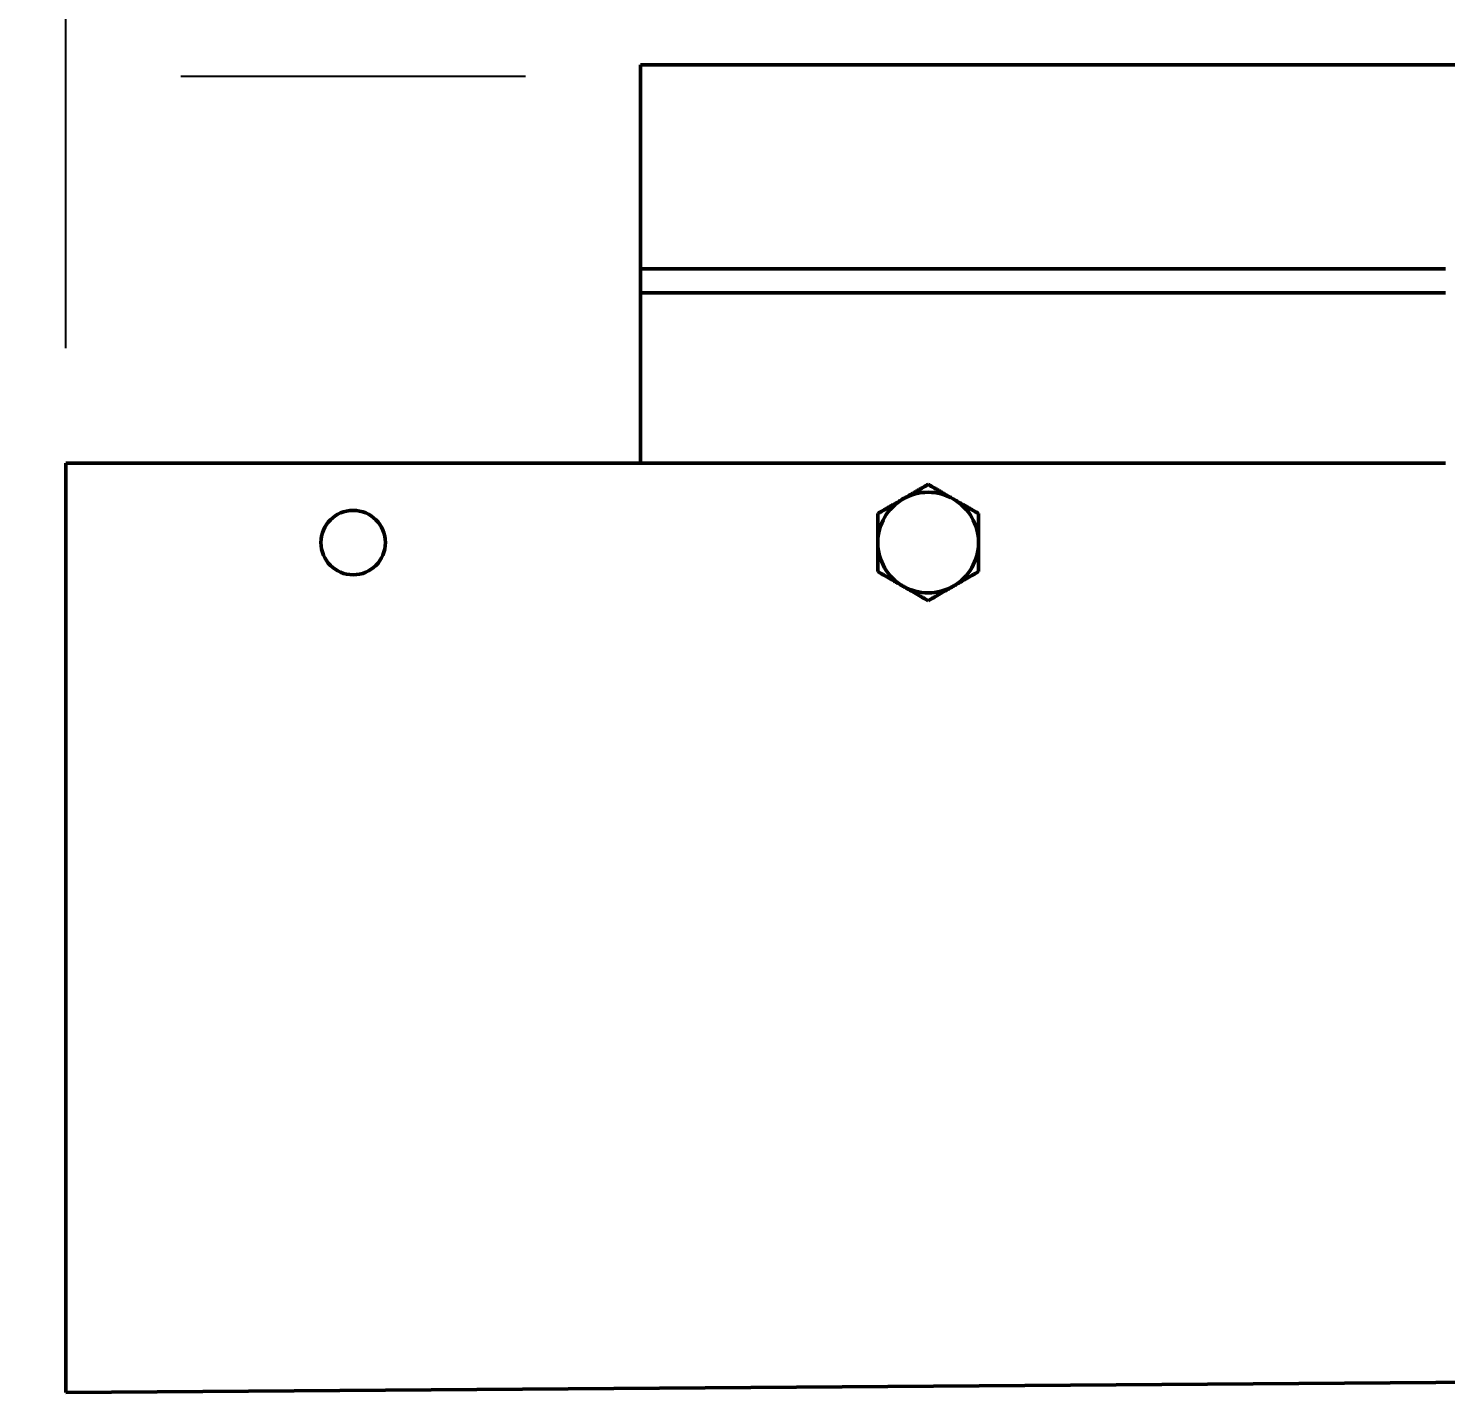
# Model space of a CAD drawing. Header units: inches. Extents: x 39 to 190, y 80 to 114.
# Drawn here: x 65.18 to 71.34, y 86.78 to 92.71 of the extents above; entities that cross this region are included whole.
import ezdxf

# ---------------------------------------------------------------- set-up
doc = ezdxf.new("R2010")
doc.units = ezdxf.units.IN
doc.header["$LTSCALE"] = 8
doc.header["$MEASUREMENT"] = 0
doc.layers.add('Visible (ANSI)', color=7, linetype='Continuous', lineweight=50)
doc.styles.add('Dim Text (Zurn)', font='')
doc.styles.add('ZURN', font='romans.shx')
doc.styles.get('Dim Text (Zurn)').set_extended_font_data('Tahoma', italic=True)
doc.dimstyles.new('Frac 1_32 (Zurn)', dxfattribs={"dimscale": 8, "dimtxt": 0.125, "dimasz": 0.098425, "dimexe": 0.125, "dimexo": 0.0625, "dimgap": 0.031496, "dimtad": 0, "dimtih": 1, "dimtoh": 1, "dimdec": 5, "dimrnd": 1e-08, "dimzin": 0, "dimdsep": 46, "dimlunit": 5, "dimtxsty": 'Dim Text (Zurn)', "dimcen": 0.09, "dimdle": 0.393701, "dimclrd": 256, "dimclre": 256, "dimclrt": 256, "dimadec": 0, "dimazin": 3, "dimtfac": 0.96, "dimtdec": 5, "dimtofl": 0, "dimtmove": 0, "dimatfit": 3, "dimfxl": 0, "dimtolj": 1, "dimtzin": 12, "dimlwd": -1, "dimlwe": -1, "dimarcsym": 0})

# ---------------------------------------------------------------- blocks, each defined once
blk = doc.blocks.new('*D1')
for p, q in [((64.8385, 92.4999), (62.6564, 92.4999)), ((67.3384, 92.4999), (65.8385, 92.4999)), ((63.6564, 91.7125), (63.6564, 90.3362)), ((63.6564, 87.5679), (63.6564, 88.8323)), ((64.8385, 86.7805), (62.6564, 86.7805))]:
    blk.add_line(p, q)
for points in [[(63.5252, 91.7125), (63.7876, 91.7125), (63.6564, 92.4999)], [(63.5252, 87.5679), (63.7876, 87.5679), (63.6564, 86.7805)]]:
    blk.add_solid(points)
at = {"layer": 'Defpoints', "color": 0}
for p in [(67.8384, 92.4999), (63.6564, 86.7805), (65.3385, 86.7805)]:
    blk.add_point(p, dxfattribs=at)
at = {"insert": (63.3231, 90.0843), "char_height": 1, "attachment_point": 1, "style": 'ZURN'}
blk.add_mtext('\\A1;B', dxfattribs=at)
blk = doc.blocks.new('*D3')
for p, q in [((67.8384, 92.9999), (67.8384, 96.4334)), ((187.8384, 92.9999), (187.8384, 96.4334)), ((68.6258, 95.4334), (123.3483, 95.4334)), ((187.051, 95.4334), (132.3284, 95.4334))]:
    blk.add_line(p, q)
for points in [[(68.6258, 95.5647), (68.6258, 95.3022), (67.8384, 95.4334)], [(187.051, 95.5647), (187.051, 95.3022), (187.8384, 95.4334)]]:
    blk.add_solid(points)
at = {"layer": 'Defpoints', "color": 0}
for p in [(67.8384, 95.4334), (67.8384, 92.4999), (187.8384, 92.4999)]:
    blk.add_point(p, dxfattribs=at)
at = {"insert": (123.6003, 96.1953), "char_height": 1, "attachment_point": 1, "style": 'ZURN'}
blk.add_mtext('\\A1;120 [3048]', dxfattribs=at)
blk = doc.blocks.new('*D4')
for p, q in [((65.3385, 91.3199), (65.3385, 99.6398)), ((187.8384, 92.7838), (187.8384, 99.6398)), ((66.1259, 98.6398), (121.7098, 98.6398)), ((187.051, 98.6398), (131.4671, 98.6398))]:
    blk.add_line(p, q)
for points in [[(66.1259, 98.771), (66.1259, 98.5085), (65.3385, 98.6398)], [(187.051, 98.771), (187.051, 98.5085), (187.8384, 98.6398)]]:
    blk.add_solid(points)
at = {"layer": 'Defpoints', "color": 0}
for p in [(187.8384, 98.6398), (187.8384, 92.2838), (65.3385, 90.8199)]:
    blk.add_point(p, dxfattribs=at)
at = {"insert": (121.9618, 99.9264), "char_height": 1, "attachment_point": 1, "style": 'ZURN'}
blk.add_mtext('\\A1;122{\\H0.960000x;\\S1/2;} [3111]', dxfattribs=at)

msp = doc.modelspace()

# ---------------------------------------------------------------- linework, layer by layer
at = {"layer": 'Visible (ANSI)'}
for p, q in [((67.838386, 92.550861), (187.838386, 92.550861)), ((67.838386, 91.964861), (67.838386, 92.550861)), ((67.838386, 91.964861), (67.838386, 91.664861)), ((67.838386, 91.664861), (67.838386, 91.559861)), ((67.838386, 91.664861), (71.338386, 91.664861)), ((67.838386, 91.559861), (67.838386, 91.482037)), ((67.838386, 91.559861), (71.338386, 91.559861)), ((67.838386, 91.482037), (67.838386, 90.866061)), ((67.838386, 90.866061), (67.838386, 90.838885)), ((67.838386, 90.838885), (67.838386, 90.819861)), ((65.338546, 90.819861), (65.338546, 88.780506)), ((71.338386, 90.819861), (65.338546, 90.819861)), ((65.338546, 88.548108), (65.338546, 88.780506)), ((65.338546, 88.548108), (65.338546, 87.499022)), ((65.338546, 86.780506), (65.338546, 87.499022)), ((71.589011, 86.827385), (65.338546, 86.780506))]:
    msp.add_line(p, q, dxfattribs=at)
msp.add_circle((66.588426, 90.474861), 0.14, dxfattribs=at)
for start, end in [(120, 180), (60, 120), (0, 60), (180, 240), (300, 0), (240, 300)]:
    msp.add_arc((69.088386, 90.474861), 0.21875, start, end, dxfattribs=at)
for points in [[(68.979011, 90.664304), (69.029772, 90.693611), (69.088386, 90.727452)], [(69.088386, 90.727452), (69.147, 90.693611), (69.197761, 90.664304)], [(68.869636, 90.601157), (68.92825, 90.634997), (68.979011, 90.664304)], [(69.197761, 90.664304), (69.248522, 90.634997), (69.307136, 90.601157)], [(68.869636, 90.474861), (68.869636, 90.533475), (68.869636, 90.601157)], [(69.307136, 90.601157), (69.307136, 90.533475), (69.307136, 90.474861)], [(68.869636, 90.348566), (68.869636, 90.416247), (68.869636, 90.474861)], [(69.307136, 90.474861), (69.307136, 90.416247), (69.307136, 90.348566)], [(68.979011, 90.285418), (68.92825, 90.314725), (68.869636, 90.348566)], [(69.307136, 90.348566), (69.248522, 90.314725), (69.197761, 90.285418)], [(69.088386, 90.222271), (69.029772, 90.256111), (68.979011, 90.285418)], [(69.197761, 90.285418), (69.147, 90.256111), (69.088386, 90.222271)]]:
    msp.add_rational_spline(points, [1, 1.0379548493, 1], degree=2, dxfattribs=at)

# ---------------------------------------------------------------- dimensions: what is measured, and where the dimension line sits
for base, p1, p2, picture, middle in [((187.838386, 98.639777), (65.338546, 90.819861), (187.838386, 92.283834), '*D4', (126.588466, 98.639777)), ((67.838386, 95.43344), (187.838386, 92.499861), (67.838386, 92.499861), '*D3', (127.838386, 95.43344))]:
    dim = msp.add_linear_dim(base=base, p1=p1, p2=p2, angle=180, dimstyle='Frac 1_32 (Zurn)', override={"dimtxsty": 'ZURN', "dimatfit": 1})
    dim.commit()
    dim.dimension.update_dxf_attribs({"geometry": picture, "text_midpoint": middle, "dimtype": 160})
dim = msp.add_linear_dim(base=(63.65639, 86.780506), p1=(67.838386, 92.499861), p2=(65.338546, 86.780506), angle=90, text='B', dimstyle='Frac 1_32 (Zurn)', override={"dimtxsty": 'ZURN', "dimatfit": 1})
dim.commit()
dim.dimension.update_dxf_attribs({"geometry": '*D1', "text_midpoint": (63.65639, 89.584253), "dimtype": 160})

doc.saveas('drawing.dxf')
